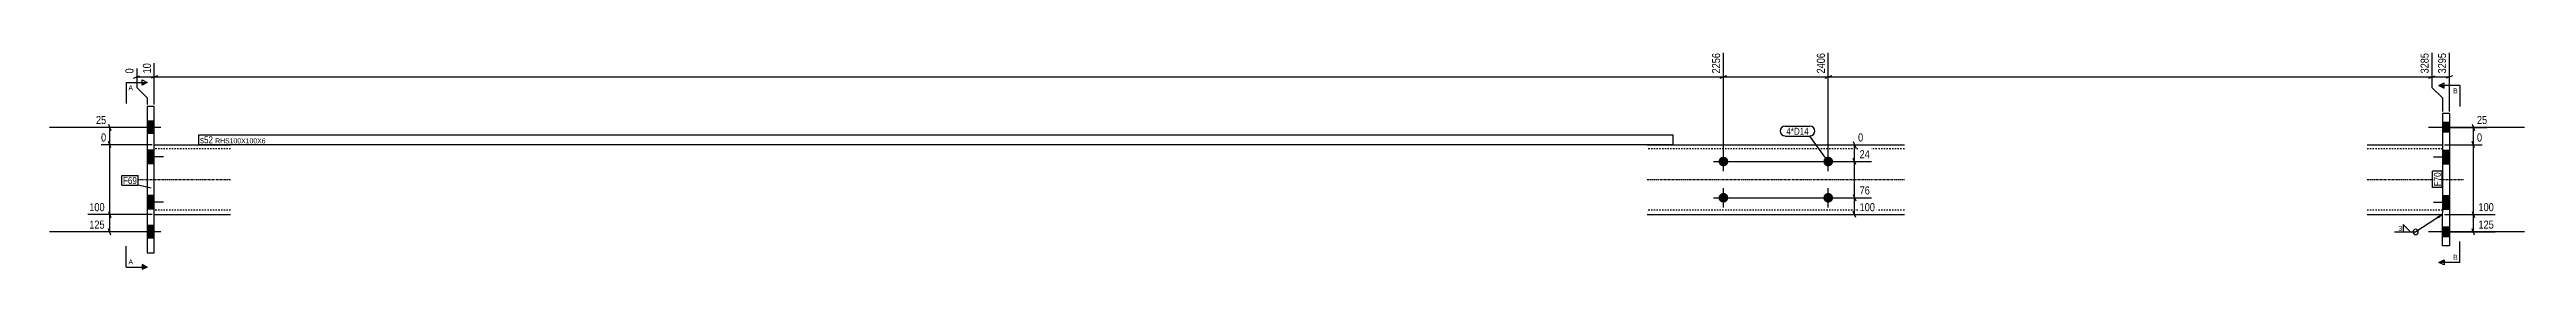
# Model space of a CAD drawing. Header units: millimetres. Extents: x -48 to 32389, y 5 to 915.
# Drawn here: x -48 to 3495, y 7 to 320 of the extents above; entities that cross this region are included whole.
import ezdxf

# ---------------------------------------------------------------- set-up
doc = ezdxf.new("R2010")
doc.units = ezdxf.units.MM
doc.linetypes.add('DXK_LINE_DOT2', pattern=[3.9198, 1.9599, -1.9599])
doc.linetypes.add('DXK_LINE_DOT3', pattern=[5.9187, 2.979, -0.9799, 0.9799, -0.9799])
for name, color, linetype in [('MÅLSÆTNING', 7, 'Continuous'), ('STÅL', 7, 'Continuous'), ('TEKST', 7, 'Continuous')]:
    doc.layers.add(name, color=color, linetype=linetype)
doc.styles.add('Arial', font='ARIAL.TTF', dxfattribs={"height": 0.2})
doc.styles.add('Arial Narrow', font='ARIALN.TTF', dxfattribs={"height": 0.2})

msp = doc.modelspace()

# ---------------------------------------------------------------- hatches: boundary and pattern name
at = {"layer": 'STÅL', "linetype": 'Continuous'}
for points in [[(102.4, 202.3), (102.4, 220.3), (92.4, 220.3), (92.4, 202.3)], [(3387.4, 204.3), (3387.4, 218.3), (3377.4, 218.3), (3377.4, 204.3)], [(3387.4, 204.3), (3387.4, 218.3), (3377.4, 218.3), (3377.4, 204.3)], [(102.4, 158.8), (102.4, 178.8), (92.4, 178.8), (92.4, 158.8)], [(3377.4, 178.8), (3377.4, 158.8), (3387.4, 158.8), (3387.4, 178.8)], [(2348.3, 169.3, -1), (2348.3, 155.3, -1)], [(2498.3, 169.3, -1), (2498.3, 155.3, -1)], [(102.4, 93.8), (102.4, 113.8), (92.4, 113.8), (92.4, 93.8)], [(2348.3, 117.3, -1), (2348.3, 103.3, -1)], [(2498.3, 117.3, -1), (2498.3, 103.3, -1)], [(3377.4, 113.8), (3377.4, 93.8), (3387.4, 93.8), (3387.4, 113.8)], [(102.4, 52.3), (102.4, 70.3), (92.4, 70.3), (92.4, 52.3)], [(3387.4, 54.3), (3387.4, 68.3), (3377.4, 68.3), (3377.4, 54.3)], [(3387.4, 54.3), (3387.4, 68.3), (3377.4, 68.3), (3377.4, 54.3)]]:
    msp.add_hatch(color=96, dxfattribs=at).paths.add_polyline_path(points)
at = {"layer": 'TEKST', "linetype": 'Continuous'}
msp.add_hatch(color=3, dxfattribs=at).paths.add_polyline_path([(3370.1, 83.7), (3377.4, 86.3), (3372.1, 80.6)])

# ---------------------------------------------------------------- linework, layer by layer
at = {"layer": 'MÅLSÆTNING', "color": 7, "linetype": 'Continuous'}
for p, q in [((72.9, 281.8), (81.9, 285.4)), ((77.4, 296), (77.4, 268.6)), ((77.4, 283.6), (102.4, 283.6)), ((106.9, 285.4), (97.9, 281.8)), ((102.4, 244.3), (102.4, 303.3)), ((2343.8, 281.8), (2352.8, 285.4)), ((2348.3, 165.3), (2348.3, 318)), ((2502.8, 285.4), (2493.8, 281.8)), ((2493.8, 281.8), (2502.8, 285.4)), ((2498.3, 165.3), (2498.3, 318)), ((2498.3, 165.3), (2498.3, 318)), ((3357.9, 281.8), (3366.9, 285.4)), ((3362.4, 318), (3362.4, 268.6)), ((3362.4, 283.6), (3387.4, 283.6)), ((3391.9, 285.4), (3382.9, 281.8)), ((3387.4, 234.3), (3387.4, 318)), ((77.4, 268.6), (92.4, 253.6)), ((92.4, 253.6), (92.4, 244.3)), ((3362.4, 268.6), (3377.4, 253.6)), ((3377.4, 253.6), (3377.4, 234.3)), ((3377.4, 253.6), (3377.4, 234.3)), ((99.4, 186.3), (26.2, 186.3)), ((40.4, 181.8), (36.8, 190.8)), ((2518.7, 186.3), (2548.3, 186.3)), ((2534.1, 190.8), (2537.7, 181.8)), ((2535.9, 162.3), (2535.9, 186.3)), ((3380.4, 186.3), (3434.1, 186.3)), ((3423.5, 181.8), (3419.9, 190.8)), ((2351.3, 162.3), (2560, 162.3)), ((2351.3, 162.3), (2560, 162.3)), ((2537.7, 157.8), (2534.1, 166.8)), ((2537.7, 157.8), (2534.1, 166.8)), ((2535.9, 110.3), (2535.9, 162.3)), ((2351.3, 110.3), (2560, 110.3)), ((2351.3, 110.3), (2560, 110.3)), ((2534.1, 114.8), (2537.7, 105.8)), ((2534.1, 114.8), (2537.7, 105.8)), ((2535.9, 86.3), (2535.9, 110.3)), ((99.4, 86.3), (7.2, 86.3)), ((36.8, 90.8), (40.4, 81.8)), ((38.6, 61.3), (38.6, 86.3)), ((2518.7, 86.3), (2567.3, 86.3)), ((2537.7, 81.8), (2534.1, 90.8)), ((3380.4, 86.3), (3453.1, 86.3)), ((3419.9, 90.8), (3423.5, 81.8)), ((3421.7, 61.3), (3421.7, 86.3)), ((99.4, 61.3), (7.2, 61.3)), ((40.4, 56.8), (36.8, 65.8)), ((3380.4, 61.3), (3453.1, 61.3)), ((3423.5, 56.8), (3419.9, 65.8))]:
    msp.add_line(p, q, dxfattribs=at)
at = {"layer": 'STÅL', "color": 2, "linetype": 'Continuous'}
for p, q in [((102.4, 241.3), (92.4, 241.3)), ((92.4, 241.3), (92.4, 31.3)), ((102.4, 31.3), (102.4, 241.3)), ((3377.4, 231.3), (3377.4, 183.8)), ((3387.4, 231.3), (3377.4, 231.3)), ((3387.4, 231.3), (3387.4, 41.3)), ((102.4, 186.3), (211.7, 186.3)), ((2239.3, 186.3), (2607.3, 186.3)), ((3269.9, 186.3), (3377.4, 186.3)), ((3377.4, 183.8), (3377.4, 182.8)), ((3377.4, 182.8), (3377.4, 174.3)), ((3377.4, 174.3), (3377.4, 88.8)), ((102.4, 86.3), (211.7, 86.3)), ((2239.3, 86.3), (2607.3, 86.3)), ((3269.9, 86.3), (3377.4, 86.3)), ((3377.4, 41.3), (3377.4, 88.8)), ((3387.4, 41.3), (3377.4, 41.3)), ((92.4, 31.3), (102.4, 31.3))]:
    msp.add_line(p, q, dxfattribs=at)
at = {"layer": 'STÅL', "color": 96, "linetype": 'Continuous'}
for p, q in [((102.4, 220.3), (92.4, 220.3)), ((3387.4, 218.3), (3377.4, 218.3)), ((3387.4, 218.3), (3377.4, 218.3)), ((111.7, 211.3), (-47.6, 211.3)), ((102.4, 202.3), (92.4, 202.3)), ((102.4, 178.8), (92.4, 178.8)), ((3494.9, 211.3), (3357.4, 211.3)), ((3494.9, 211.3), (3357.4, 211.3)), ((3387.4, 204.3), (3377.4, 204.3)), ((3387.4, 204.3), (3377.4, 204.3)), ((3377.4, 178.8), (3387.4, 178.8)), ((115.4, 168.8), (92.4, 168.8)), ((102.4, 158.8), (92.4, 158.8)), ((2334.3, 162.3), (2362.3, 162.3)), ((2348.3, 148.3), (2348.3, 176.3)), ((2484.3, 162.3), (2512.3, 162.3)), ((2498.3, 148.3), (2498.3, 176.3)), ((3364.4, 168.8), (3387.4, 168.8)), ((3377.4, 158.8), (3387.4, 158.8)), ((102.4, 113.8), (92.4, 113.8)), ((2334.3, 110.3), (2362.3, 110.3)), ((2348.3, 96.3), (2348.3, 124.3)), ((2484.3, 110.3), (2512.3, 110.3)), ((2498.3, 96.3), (2498.3, 124.3)), ((3377.4, 113.8), (3387.4, 113.8)), ((115.4, 103.8), (92.4, 103.8)), ((102.4, 93.8), (92.4, 93.8)), ((3364.4, 103.8), (3387.4, 103.8)), ((3377.4, 93.8), (3387.4, 93.8)), ((111.7, 61.3), (-47.6, 61.3)), ((102.4, 70.3), (92.4, 70.3)), ((102.4, 52.3), (92.4, 52.3)), ((3494.9, 61.3), (3357.4, 61.3)), ((3494.9, 61.3), (3357.4, 61.3)), ((3387.4, 68.3), (3377.4, 68.3)), ((3387.4, 68.3), (3377.4, 68.3)), ((3387.4, 54.3), (3377.4, 54.3)), ((3387.4, 54.3), (3377.4, 54.3))]:
    msp.add_line(p, q, dxfattribs=at)
at = {"layer": 'STÅL', "color": 7, "linetype": 'DXK_LINE_DOT2'}
for p, q in [((102.4, 86.3), (102.4, 186.3)), ((211.7, 180.3), (102.4, 180.3)), ((2607.3, 180.3), (2239.3, 180.3)), ((3377.4, 180.3), (3269.9, 180.3)), ((3377.4, 186.3), (3377.4, 183.8)), ((3377.4, 183.8), (3377.4, 88.8)), ((211.7, 92.3), (102.4, 92.3)), ((2607.3, 92.3), (2239.3, 92.3)), ((3377.4, 92.3), (3269.9, 92.3)), ((3377.4, 87.2), (3377.4, 88.8)), ((3377.4, 86.3), (3377.4, 87.2))]:
    msp.add_line(p, q, dxfattribs=at)
at = {"layer": 'STÅL', "color": 7, "linetype": 'DXK_LINE_DOT3'}
for p, q in [((72.4, 136.3), (211.7, 136.3)), ((2239.3, 136.3), (2607.3, 136.3)), ((3269.9, 136.3), (3407.4, 136.3))]:
    msp.add_line(p, q, dxfattribs=at)
at = {"layer": 'TEKST', "color": 3, "linetype": 'Continuous'}
msp.add_line((3377.4, 86.3), (3339.1, 61.3), dxfattribs=at)
msp.add_arc((3339.1, 61.3), 3.75, 270, 90, dxfattribs=at)

# ---------------------------------------------------------------- wipeouts: each hides what was drawn before it
at = {"color": 0, "linetype": 'Continuous'}
msp.add_wipeout([(72.1, 14.7), (72.1, 22.2), (65.4, 22.2), (65.4, 14.7)], dxfattribs=at).dxf.layer = 'TEKST'

# ---------------------------------------------------------------- next in the draw order: hatches: boundary and pattern name
at = {"layer": 'TEKST', "linetype": 'Continuous'}
msp.add_hatch(color=30, dxfattribs=at).paths.add_polyline_path([(84.9, 10.9), (84.9, 14.7), (92.4, 10.9)])

# ---------------------------------------------------------------- next in the draw order: linework, layer by layer
at = {"layer": 'TEKST', "color": 7, "linetype": 'Continuous'}
for q in [(62.4, 40.9), (92.4, 10.9)]:
    msp.add_line((62.4, 10.9), q, dxfattribs=at)
at = {"layer": 'TEKST', "color": 30, "linetype": 'Continuous'}
for p, q in [((92.4, 10.9), (84.9, 14.7)), ((84.9, 14.7), (84.9, 7.2)), ((92.4, 10.9), (84.9, 7.2))]:
    msp.add_line(p, q, dxfattribs=at)

# ---------------------------------------------------------------- next in the draw order: texts
at = {"layer": 'TEKST', "color": 3, "linetype": 'Continuous', "style": 'Arial'}
msp.add_text('A', height=7.16, dxfattribs=at).set_placement((65.4, 14.7))

# ---------------------------------------------------------------- next in the draw order: wipeouts: each hides what was drawn before it
at = {"color": 0, "linetype": 'Continuous'}
for points, layer in [([(3385, 320.4), (3368.2, 320.4), (3368.2, 286.3), (3385, 286.3)], 'MÅLSÆTNING'), ([(100, 305.7), (83.2, 305.7), (83.2, 286.3), (100, 286.3)], 'MÅLSÆTNING'), ([(2550.7, 188.7), (2550.7, 205.5), (2538.6, 205.5), (2538.6, 188.7)], 'MÅLSÆTNING'), ([(2560.2, 112.7), (2560.2, 129.5), (2540.8, 129.5), (2540.8, 112.7)], 'MÅLSÆTNING'), ([(33.7, 88.7), (33.7, 105.5), (7, 105.5), (7, 88.7)], 'MÅLSÆTNING'), ([(3453.3, 88.7), (3453.3, 105.5), (3426.6, 105.5), (3426.6, 88.7)], 'MÅLSÆTNING'), ([(3399.4, 21.4), (3399.4, 28.9), (3392.7, 28.9), (3392.7, 21.4)], 'TEKST')]:
    msp.add_wipeout(points, dxfattribs=at).dxf.layer = layer
at = {"color": 0}
for points in [[(186.5, 188.4), (186.5, 198.9), (167.9, 198.9), (167.9, 188.4)], [(2470.3, 200.7), (2470.3, 211.2), (2438.4, 211.2), (2438.4, 200.7)], [(3375.3, 146.7), (3364.8, 146.7), (3364.8, 126.9), (3375.3, 126.9)], [(77.5, 130), (77.5, 140.5), (57.7, 140.5), (57.7, 130)], [(3319.4, 62.2), (3319.4, 70.9), (3313.7, 70.9), (3313.7, 62.2)]]:
    msp.add_wipeout(points, dxfattribs=at).dxf.layer = 'TEKST'

# ---------------------------------------------------------------- next in the draw order: hatches: boundary and pattern name
at = {"layer": 'TEKST', "linetype": 'Continuous'}
msp.add_hatch(color=30, dxfattribs=at).paths.add_polyline_path([(3379.9, 21.4), (3379.9, 17.6), (3372.4, 17.6)])

# ---------------------------------------------------------------- next in the draw order: linework, layer by layer
at = {"layer": 'MÅLSÆTNING', "color": 7, "linetype": 'Continuous'}
for p, q in [((106.9, 285.4), (97.9, 281.8)), ((102.4, 244.3), (102.4, 303.3)), ((102.4, 283.6), (2348.3, 283.6)), ((2498.3, 283.6), (3362.4, 283.6)), ((3357.9, 281.8), (3366.9, 285.4)), ((3362.4, 318), (3362.4, 268.6)), ((3362.4, 268.6), (3377.4, 253.6))]:
    msp.add_line(p, q, dxfattribs=at)
at = {"layer": 'TEKST', "color": 3, "linetype": 'Continuous'}
for p, q in [((3331.7, 61.3), (3321, 72)), ((3321, 72), (3321, 61.3)), ((3309, 61.3), (3339.1, 61.3)), ((3321, 61.3), (3331.7, 61.3))]:
    msp.add_line(p, q, dxfattribs=at)
at = {"layer": 'TEKST', "color": 7, "linetype": 'Continuous'}
for q in [(3402.4, 47.6), (3372.4, 17.6)]:
    msp.add_line((3402.4, 17.6), q, dxfattribs=at)
at = {"layer": 'TEKST', "color": 30, "linetype": 'Continuous'}
for p, q in [((3372.4, 17.6), (3379.9, 21.4)), ((3379.9, 13.9), (3372.4, 17.6)), ((3379.9, 21.4), (3379.9, 13.9))]:
    msp.add_line(p, q, dxfattribs=at)
at = {"layer": 'TEKST', "color": 3, "linetype": 'Continuous'}
msp.add_arc((3339.1, 61.3), 3.75, 90, 270, dxfattribs=at)

# ---------------------------------------------------------------- next in the draw order: texts
at = {"layer": 'MÅLSÆTNING', "color": 3, "linetype": 'Continuous', "style": 'Arial Narrow'}
msp.add_text('3295', height=11.45, rotation=90.0002, dxfattribs=at).set_placement((3382.6, 288.7))
msp.add_text('0', height=11.5, dxfattribs=at).set_placement((2541, 191.1))
at = {"layer": 'TEKST', "color": 3, "style": 'Arial Narrow'}
msp.add_text('3', height=7.16, dxfattribs=at).set_placement((3314.3, 62.8))
at = {"layer": 'TEKST', "color": 3, "linetype": 'Continuous', "style": 'Arial'}
msp.add_text('B', height=7.16, dxfattribs=at).set_placement((3392.7, 21.4))

# ---------------------------------------------------------------- next in the draw order: wipeouts: each hides what was drawn before it
at = {"color": 0, "linetype": 'Continuous'}
for points in [[(75, 298.4), (58.2, 298.4), (58.2, 286.3), (75, 286.3)], [(33.7, 63.7), (33.7, 80.5), (7, 80.5), (7, 63.7)], [(2567.5, 88.7), (2567.5, 105.5), (2540.8, 105.5), (2540.8, 88.7)], [(3453.3, 63.7), (3453.3, 80.5), (3426.6, 80.5), (3426.6, 63.7)]]:
    msp.add_wipeout(points, dxfattribs=at).dxf.layer = 'MÅLSÆTNING'
at = {"color": 0}
for points in [[(186.5, 188.4), (186.5, 198.9), (167.9, 198.9), (167.9, 188.4)], [(2470.3, 200.7), (2470.3, 211.2), (2438.4, 211.2), (2438.4, 200.7)], [(3375.3, 146.7), (3364.8, 146.7), (3364.8, 126.9), (3375.3, 126.9)], [(77.5, 130), (77.5, 140.5), (57.7, 140.5), (57.7, 130)]]:
    msp.add_wipeout(points, dxfattribs=at).dxf.layer = 'TEKST'

# ---------------------------------------------------------------- next in the draw order: linework, layer by layer
at = {"layer": 'MÅLSÆTNING', "color": 7, "linetype": 'Continuous'}
for p, q in [((38.6, 86.3), (38.6, 186.3)), ((3421.7, 86.3), (3421.7, 186.3)), ((99.4, 86.3), (7.2, 86.3)), ((36.8, 90.8), (40.4, 81.8)), ((3380.4, 86.3), (3453.1, 86.3)), ((3419.9, 90.8), (3423.5, 81.8))]:
    msp.add_line(p, q, dxfattribs=at)
at = {"layer": 'TEKST', "color": 7, "linetype": 'Continuous'}
for p, q in [((2436.6, 213), (2472.1, 213)), ((166.1, 186.6), (166.1, 200.7)), ((2436.6, 198.9), (2472.1, 198.9)), ((2498.3, 162.3), (2472.1, 198.9)), ((55.9, 142.3), (79.3, 142.3)), ((55.9, 128.2), (55.9, 142.3)), ((79.3, 128.2), (79.3, 142.3)), ((3363, 125.1), (3363, 148.5)), ((3377.1, 148.5), (3363, 148.5)), ((3377.1, 125.1), (3377.1, 148.5)), ((55.9, 128.2), (79.3, 128.2)), ((98.1, 124.1), (79.3, 128.2)), ((3377.1, 125.1), (3363, 125.1))]:
    msp.add_line(p, q, dxfattribs=at)
for centre, start, end in [((2436.6, 206), 90, 270), ((2472.1, 206), 270, 90)]:
    msp.add_arc(centre, 7.05, start, end, dxfattribs=at)

# ---------------------------------------------------------------- next in the draw order: texts
at = {"layer": 'MÅLSÆTNING', "color": 3, "linetype": 'Continuous', "style": 'Arial Narrow'}
for s, height, p in [('0', 11.5, (72.6, 288.7)), ('10', 11.45, (97.6, 288.7))]:
    msp.add_text(s, height=height, rotation=90.0002, dxfattribs=at).set_placement(p)
for s, p in [('76', (2543.2, 115.1)), ('100', (9.4, 91.1)), ('125', (9.4, 66.1)), ('100', (2543.2, 91.1)), ('100', (3429, 91.1)), ('125', (3429, 66.1))]:
    msp.add_text(s, height=11.45, dxfattribs=at).set_placement(p)
at = {"layer": 'TEKST', "color": 3, "style": 'Arial Narrow'}
for s, p in [('4*D14', (2438.4, 200.7)), ('F69', (57.7, 130))]:
    msp.add_text(s, height=10.02, dxfattribs=at).set_placement(p)
msp.add_text('F70', height=10.02, rotation=90.0002, dxfattribs=at).set_placement((3375.3, 126.9))

# ---------------------------------------------------------------- next in the draw order: wipeouts: each hides what was drawn before it
at = {"color": 0, "linetype": 'Continuous'}
for points, layer in [([(2345.9, 320.4), (2329.1, 320.4), (2329.1, 286.3), (2345.9, 286.3)], 'MÅLSÆTNING'), ([(3360, 320.4), (3343.2, 320.4), (3343.2, 286.3), (3360, 286.3)], 'MÅLSÆTNING'), ([(2560.2, 164.7), (2560.2, 181.5), (2540.8, 181.5), (2540.8, 164.7)], 'MÅLSÆTNING'), ([(3399.4, 260.1), (3399.4, 267.6), (3392.7, 267.6), (3392.7, 260.1)], 'TEKST')]:
    msp.add_wipeout(points, dxfattribs=at).dxf.layer = layer
at = {"color": 0}
msp.add_wipeout([(2274.5, 188.4), (2274.5, 195.9), (189.6, 195.9), (189.6, 188.4)], dxfattribs=at).dxf.layer = 'TEKST'

# ---------------------------------------------------------------- next in the draw order: hatches: boundary and pattern name
at = {"layer": 'TEKST', "linetype": 'Continuous'}
msp.add_hatch(color=30, dxfattribs=at).paths.add_polyline_path([(3379.9, 271.3), (3379.9, 267.6), (3372.4, 271.3)])

# ---------------------------------------------------------------- next in the draw order: linework, layer by layer
at = {"layer": 'MÅLSÆTNING', "color": 7, "linetype": 'Continuous'}
for p, q in [((2352.8, 285.4), (2343.8, 281.8)), ((2348.3, 165.3), (2348.3, 318)), ((2348.3, 283.6), (2498.3, 283.6))]:
    msp.add_line(p, q, dxfattribs=at)
at = {"layer": 'TEKST', "color": 30, "linetype": 'Continuous'}
for p, q in [((3372.4, 271.3), (3379.9, 275.1)), ((3372.4, 271.3), (3379.9, 267.6)), ((3379.9, 267.6), (3379.9, 275.1))]:
    msp.add_line(p, q, dxfattribs=at)
at = {"layer": 'TEKST', "color": 7, "linetype": 'Continuous'}
for q in [(3372.4, 271.3), (3402.4, 241.3)]:
    msp.add_line((3402.4, 271.3), q, dxfattribs=at)

# ---------------------------------------------------------------- next in the draw order: texts
at = {"layer": 'MÅLSÆTNING', "color": 3, "linetype": 'Continuous', "style": 'Arial Narrow'}
for s, p in [('2256', (2343.5, 288.7)), ('3285', (3357.6, 288.7))]:
    msp.add_text(s, height=11.45, rotation=90.0002, dxfattribs=at).set_placement(p)
msp.add_text('24', height=11.45, dxfattribs=at).set_placement((2543.2, 167.1))
at = {"layer": 'TEKST', "color": 3, "linetype": 'Continuous', "style": 'Arial'}
msp.add_text('B', height=7.16, dxfattribs=at).set_placement((3392.7, 260.1))

# ---------------------------------------------------------------- next in the draw order: wipeouts: each hides what was drawn before it
at = {"color": 0, "linetype": 'Continuous'}
for points, layer in [([(35.9, 188.7), (35.9, 205.5), (23.8, 205.5), (23.8, 188.7)], 'MÅLSÆTNING'), ([(3436.5, 188.7), (3436.5, 205.5), (3424.4, 205.5), (3424.4, 188.7)], 'MÅLSÆTNING'), ([(72.1, 264.4), (72.1, 271.9), (65.4, 271.9), (65.4, 264.4)], 'TEKST')]:
    msp.add_wipeout(points, dxfattribs=at).dxf.layer = layer
at = {"color": 0}
msp.add_wipeout([(2274.5, 188.4), (2274.5, 195.9), (189.6, 195.9), (189.6, 188.4)], dxfattribs=at).dxf.layer = 'TEKST'

# ---------------------------------------------------------------- next in the draw order: hatches: boundary and pattern name
at = {"layer": 'TEKST', "linetype": 'Continuous'}
msp.add_hatch(color=30, dxfattribs=at).paths.add_polyline_path([(84.9, 271.9), (84.9, 275.7), (92.4, 275.7)])

# ---------------------------------------------------------------- next in the draw order: linework, layer by layer
at = {"layer": 'MÅLSÆTNING', "color": 7, "linetype": 'Continuous'}
for p, q in [((36.8, 215.8), (40.4, 206.8)), ((3419.9, 215.8), (3423.5, 206.8)), ((99.4, 211.3), (18.9, 211.3)), ((99.4, 186.3), (26.2, 186.3)), ((40.4, 181.8), (36.8, 190.8)), ((38.6, 186.3), (38.6, 211.3)), ((3380.4, 211.3), (3441.4, 211.3)), ((3380.4, 186.3), (3434.1, 186.3)), ((3423.5, 181.8), (3419.9, 190.8)), ((3421.7, 186.3), (3421.7, 211.3))]:
    msp.add_line(p, q, dxfattribs=at)
at = {"layer": 'TEKST', "color": 7, "linetype": 'Continuous'}
for p, q in [((62.4, 275.7), (62.4, 245.7)), ((62.4, 275.7), (92.4, 275.7)), ((166.1, 200.7), (2276.3, 200.7)), ((166.1, 186.6), (2276.3, 186.6)), ((2276.3, 186.6), (2276.3, 200.7))]:
    msp.add_line(p, q, dxfattribs=at)
at = {"layer": 'TEKST', "color": 30, "linetype": 'Continuous'}
for p, q in [((84.9, 271.9), (84.9, 279.4)), ((84.9, 279.4), (92.4, 275.7)), ((92.4, 275.7), (84.9, 271.9))]:
    msp.add_line(p, q, dxfattribs=at)

# ---------------------------------------------------------------- next in the draw order: texts
at = {"layer": 'MÅLSÆTNING', "color": 3, "linetype": 'Continuous', "style": 'Arial Narrow'}
for p in [(26.2, 191.1), (3426.8, 191.1)]:
    msp.add_text('0', height=11.5, dxfattribs=at).set_placement(p)
at = {"layer": 'TEKST', "color": 3, "linetype": 'Continuous', "style": 'Arial'}
msp.add_text('A', height=7.16, dxfattribs=at).set_placement((65.4, 264.4))
at = {"layer": 'TEKST', "color": 3, "style": 'Arial Narrow'}
for s, height, p in [('s52', 10.02, (167.9, 188.4)), ('RHS100X100X6', 7.158, (189.6, 188.4))]:
    msp.add_text(s, height=height, dxfattribs=at).set_placement(p)

# ---------------------------------------------------------------- next in the draw order: wipeouts: each hides what was drawn before it
at = {"color": 0, "linetype": 'Continuous'}
msp.add_wipeout([(2495.9, 320.4), (2479.1, 320.4), (2479.1, 286.3), (2495.9, 286.3)], dxfattribs=at).dxf.layer = 'MÅLSÆTNING'

# ---------------------------------------------------------------- next in the draw order: texts
at = {"layer": 'MÅLSÆTNING', "color": 3, "linetype": 'Continuous', "style": 'Arial Narrow'}
msp.add_text('2406', height=11.45, rotation=90.0002, dxfattribs=at).set_placement((2493.5, 288.7))

# ---------------------------------------------------------------- next in the draw order: wipeouts: each hides what was drawn before it
at = {"color": 0, "linetype": 'Continuous'}
for points in [[(35.9, 213.7), (35.9, 230.5), (16.5, 230.5), (16.5, 213.7)], [(3443.8, 213.7), (3443.8, 230.5), (3424.4, 230.5), (3424.4, 213.7)]]:
    msp.add_wipeout(points, dxfattribs=at).dxf.layer = 'MÅLSÆTNING'

# ---------------------------------------------------------------- next in the draw order: texts
at = {"layer": 'MÅLSÆTNING', "color": 3, "linetype": 'Continuous', "style": 'Arial Narrow'}
for p in [(18.9, 216.1), (3426.8, 216.1)]:
    msp.add_text('25', height=11.45, dxfattribs=at).set_placement(p)

doc.saveas('drawing.dxf')
